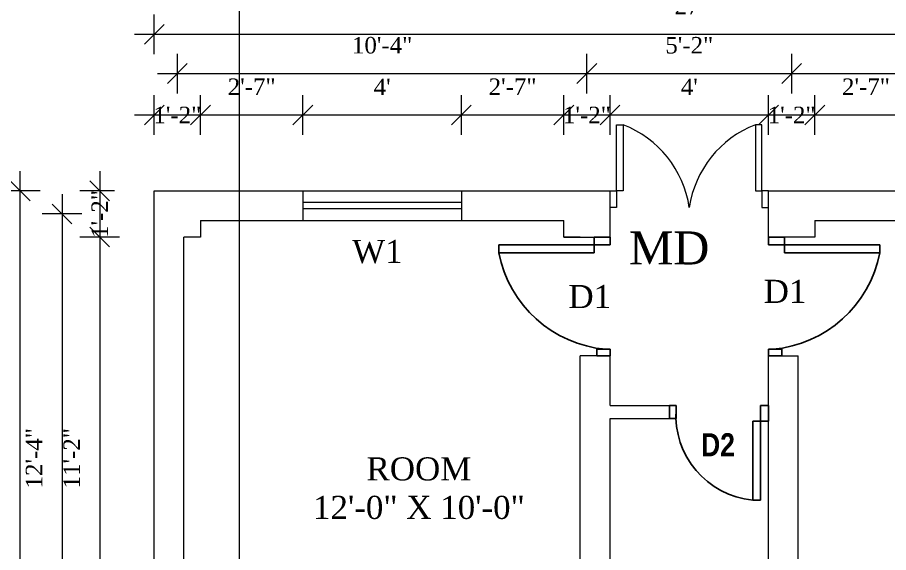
# Model space of a CAD drawing. Header units: inches. Extents: x 45643 to 78083, y -17830 to -3084.
# Drawn here: x 49104.2 to 49368, y -13713 to -13550.9 of the extents above; entities that cross this region are included whole.
import ezdxf

# ---------------------------------------------------------------- set-up
doc = ezdxf.new("R2010")
doc.units = ezdxf.units.IN
doc.header["$MEASUREMENT"] = 0
doc.layers.add('DIMENSION', color=5, linetype='Continuous')
for name, color, linetype, lineweight in [('door', 3, 'Continuous', 13), ('steps', 253, 'Continuous', 20), ('truss', 1, 'Continuous', 25)]:
    doc.layers.add(name, color=color, linetype=linetype, lineweight=lineweight)
doc.styles.get("Standard").update_dxf_attribs({"font": 'times.ttf'})
doc.dimstyles.new('Copy of Standard', dxfattribs={"dimtxt": 5, "dimasz": 6, "dimexe": 6, "dimexo": 12, "dimgap": 6, "dimtad": 1, "dimdec": 0, "dimzin": 0, "dimdsep": 46, "dimlunit": 3, "dimtxsty": 'Standard', "dimblk": 'OBLIQUE', "dimcen": 0.09, "dimdle": 6, "dimclrd": 256, "dimclre": 256, "dimclrt": 256, "dimadec": 0, "dimazin": 0, "dimtfac": 1, "dimtdec": 0, "dimtix": 1, "dimtmove": 2, "dimatfit": 3, "dimfxl": 6, "dimfxlon": 1, "dimtolj": 1, "dimtzin": 0, "dimlwd": 13, "dimlwe": 13, "dimarcsym": 0})

# ---------------------------------------------------------------- blocks, each defined once
blk = doc.blocks.new('_Oblique')
at = {"color": 0, "linetype": 'ByBlock', "lineweight": -2}
blk.add_line((-0.5, -0.5), (0.5, 0.5), dxfattribs=at)
blk = doc.blocks.new('*D1256')
at = {"layer": 'Defpoints', "color": 0, "ltscale": 0.5, "transparency": 16777216}
for p in [(49145.67, -13603.43), (49129.15, -13617.43), (49154.67, -13617.43)]:
    blk.add_point(p, dxfattribs=at)
at = {"layer": 'steps', "lineweight": 13, "ltscale": 0.5, "transparency": 16777216}
for p, q in [((49129.15, -13597.43), (49129.15, -13623.43)), ((49133.67, -13603.43), (49123.15, -13603.43)), ((49135.15, -13617.43), (49123.15, -13617.43))]:
    blk.add_line(p, q, dxfattribs=at)
at = {"layer": 'steps', "lineweight": 13, "ltscale": 0.5, "transparency": 16777216, "xscale": 6, "yscale": 6, "zscale": 6}
for p, rotation in [((49129.15, -13603.43), 90), ((49129.15, -13617.43), 270)]:
    blk.add_blockref('_Oblique', p, dxfattribs=dict(at, rotation=rotation))
at = {"layer": 'steps', "ltscale": 0.5, "transparency": 16777216, "insert": (49129.15, -13610.43), "char_height": 5, "attachment_point": 5, "rotation": 90}
blk.add_mtext('\\A1;1\'-2"', dxfattribs=at)
blk = doc.blocks.new('*D1257')
at = {"layer": 'Defpoints', "color": 0, "ltscale": 0.5, "transparency": 16777216}
for p in [(49154.67, -13617.43), (49129.15, -13751.43), (49154.67, -13751.43)]:
    blk.add_point(p, dxfattribs=at)
at = {"layer": 'steps', "lineweight": 13, "ltscale": 0.5, "transparency": 16777216}
for p, q in [((49129.15, -13611.43), (49129.15, -13757.43)), ((49135.15, -13617.43), (49123.15, -13617.43)), ((49135.15, -13751.43), (49123.15, -13751.43))]:
    blk.add_line(p, q, dxfattribs=at)
at = {"layer": 'steps', "lineweight": 13, "ltscale": 0.5, "transparency": 16777216, "xscale": 6, "yscale": 6, "zscale": 6}
for p, rotation in [((49129.15, -13617.43), 90), ((49129.15, -13751.43), 270)]:
    blk.add_blockref('_Oblique', p, dxfattribs=dict(at, rotation=rotation))
at = {"layer": 'steps', "ltscale": 0.5, "transparency": 16777216, "insert": (49120.65, -13684.43), "char_height": 5, "attachment_point": 5, "rotation": 90}
blk.add_mtext('\\A1;11\'-2"', dxfattribs=at)
blk = doc.blocks.new('*D1259')
at = {"layer": 'Defpoints', "color": 0, "ltscale": 0.5, "transparency": 16777216}
for p in [(49154.67, -13610.43), (49117.76, -13758.43), (49154.67, -13758.43)]:
    blk.add_point(p, dxfattribs=at)
at = {"layer": 'steps', "lineweight": 13, "ltscale": 0.5, "transparency": 16777216}
for p, q in [((49117.76, -13604.43), (49117.76, -13764.43)), ((49123.76, -13610.43), (49111.76, -13610.43)), ((49123.76, -13758.43), (49111.76, -13758.43))]:
    blk.add_line(p, q, dxfattribs=at)
at = {"layer": 'steps', "lineweight": 13, "ltscale": 0.5, "transparency": 16777216, "xscale": 6, "yscale": 6, "zscale": 6}
for p, rotation in [((49117.76, -13610.43), 90), ((49117.76, -13758.43), 270)]:
    blk.add_blockref('_Oblique', p, dxfattribs=dict(at, rotation=rotation))
at = {"layer": 'steps', "ltscale": 0.5, "transparency": 16777216, "insert": (49109.26, -13684.43), "char_height": 5, "attachment_point": 5, "rotation": 90}
blk.add_mtext('\\A1;12\'-4"', dxfattribs=at)
blk = doc.blocks.new('*D1260')
at = {"layer": 'Defpoints', "color": 0, "ltscale": 0.5, "transparency": 16777216}
for p in [(49105.09, -13603.43), (49145.67, -13603.43), (49145.67, -13765.43)]:
    blk.add_point(p, dxfattribs=at)
at = {"layer": 'steps', "lineweight": 13, "ltscale": 0.5, "transparency": 16777216}
for p, q in [((49105.09, -13771.43), (49105.09, -13597.43)), ((49111.09, -13603.43), (49099.09, -13603.43)), ((49111.09, -13765.43), (49099.09, -13765.43))]:
    blk.add_line(p, q, dxfattribs=at)
at = {"layer": 'steps', "lineweight": 13, "ltscale": 0.5, "transparency": 16777216, "xscale": 6, "yscale": 6, "zscale": 6}
for p, rotation in [((49105.09, -13603.43), 90), ((49105.09, -13765.43), 270)]:
    blk.add_blockref('_Oblique', p, dxfattribs=dict(at, rotation=rotation))
at = {"layer": 'steps', "ltscale": 0.5, "transparency": 16777216, "insert": (49096.54, -13684.43), "char_height": 5, "attachment_point": 5, "rotation": 90}
blk.add_mtext('\\A1;13\'-6"', dxfattribs=at)
blk = doc.blocks.new('*D1261')
at = {"layer": 'Defpoints', "color": 0, "ltscale": 0.5, "transparency": 16777216}
for p in [(49159.67, -13580.44), (49145.67, -13603.43), (49159.67, -13612.43)]:
    blk.add_point(p, dxfattribs=at)
at = {"layer": 'steps', "lineweight": 13, "ltscale": 0.5, "transparency": 16777216}
for p, q in [((49145.67, -13586.44), (49145.67, -13574.44)), ((49159.67, -13586.44), (49159.67, -13574.44)), ((49139.67, -13580.44), (49165.67, -13580.44))]:
    blk.add_line(p, q, dxfattribs=at)
at = {"layer": 'steps', "lineweight": 13, "ltscale": 0.5, "transparency": 16777216, "xscale": 6, "yscale": 6, "zscale": 6, "rotation": 180}
blk.add_blockref('_Oblique', (49145.67, -13580.44), dxfattribs=at)
at = {"layer": 'steps', "lineweight": 13, "ltscale": 0.5, "transparency": 16777216, "xscale": 6, "yscale": 6, "zscale": 6}
blk.add_blockref('_Oblique', (49159.67, -13580.44), dxfattribs=at)
at = {"layer": 'steps', "ltscale": 0.5, "transparency": 16777216, "insert": (49152.67, -13580.44), "char_height": 5, "attachment_point": 5}
blk.add_mtext('\\A1;1\'-2"', dxfattribs=at)
blk = doc.blocks.new('*D1262')
at = {"layer": 'Defpoints', "color": 0, "ltscale": 0.5, "transparency": 16777216}
for p in [(49190.67, -13580.44), (49190.67, -13603.43), (49159.67, -13612.43)]:
    blk.add_point(p, dxfattribs=at)
at = {"layer": 'steps', "lineweight": 13, "ltscale": 0.5, "transparency": 16777216}
for p, q in [((49159.67, -13586.44), (49159.67, -13574.44)), ((49190.67, -13586.44), (49190.67, -13574.44)), ((49153.67, -13580.44), (49196.67, -13580.44))]:
    blk.add_line(p, q, dxfattribs=at)
at = {"layer": 'steps', "lineweight": 13, "ltscale": 0.5, "transparency": 16777216, "xscale": 6, "yscale": 6, "zscale": 6, "rotation": 180}
blk.add_blockref('_Oblique', (49159.67, -13580.44), dxfattribs=at)
at = {"layer": 'steps', "lineweight": 13, "ltscale": 0.5, "transparency": 16777216, "xscale": 6, "yscale": 6, "zscale": 6}
blk.add_blockref('_Oblique', (49190.67, -13580.44), dxfattribs=at)
at = {"layer": 'steps', "ltscale": 0.5, "transparency": 16777216, "insert": (49175.17, -13571.89), "char_height": 5, "attachment_point": 5}
blk.add_mtext('\\A1;2\'-7"', dxfattribs=at)
blk = doc.blocks.new('*D1263')
at = {"layer": 'Defpoints', "color": 0, "ltscale": 0.5, "transparency": 16777216}
for p in [(49238.67, -13580.44), (49190.67, -13603.43), (49238.67, -13603.43)]:
    blk.add_point(p, dxfattribs=at)
at = {"layer": 'steps', "lineweight": 13, "ltscale": 0.5, "transparency": 16777216}
for p, q in [((49190.67, -13586.44), (49190.67, -13574.44)), ((49238.67, -13586.44), (49238.67, -13574.44)), ((49184.67, -13580.44), (49244.67, -13580.44))]:
    blk.add_line(p, q, dxfattribs=at)
at = {"layer": 'steps', "lineweight": 13, "ltscale": 0.5, "transparency": 16777216, "xscale": 6, "yscale": 6, "zscale": 6, "rotation": 180}
blk.add_blockref('_Oblique', (49190.67, -13580.44), dxfattribs=at)
at = {"layer": 'steps', "lineweight": 13, "ltscale": 0.5, "transparency": 16777216, "xscale": 6, "yscale": 6, "zscale": 6}
blk.add_blockref('_Oblique', (49238.67, -13580.44), dxfattribs=at)
at = {"layer": 'steps', "ltscale": 0.5, "transparency": 16777216, "insert": (49214.67, -13571.94), "char_height": 5, "attachment_point": 5}
blk.add_mtext("\\A1;4'", dxfattribs=at)
blk = doc.blocks.new('*D1264')
at = {"layer": 'Defpoints', "color": 0, "ltscale": 0.5, "transparency": 16777216}
for p in [(49269.67, -13580.44), (49238.67, -13603.43), (49269.67, -13612.43)]:
    blk.add_point(p, dxfattribs=at)
at = {"layer": 'steps', "lineweight": 13, "ltscale": 0.5, "transparency": 16777216}
for p, q in [((49238.67, -13586.44), (49238.67, -13574.44)), ((49269.67, -13586.44), (49269.67, -13574.44)), ((49232.67, -13580.44), (49275.67, -13580.44))]:
    blk.add_line(p, q, dxfattribs=at)
at = {"layer": 'steps', "lineweight": 13, "ltscale": 0.5, "transparency": 16777216, "xscale": 6, "yscale": 6, "zscale": 6, "rotation": 180}
blk.add_blockref('_Oblique', (49238.67, -13580.44), dxfattribs=at)
at = {"layer": 'steps', "lineweight": 13, "ltscale": 0.5, "transparency": 16777216, "xscale": 6, "yscale": 6, "zscale": 6}
blk.add_blockref('_Oblique', (49269.67, -13580.44), dxfattribs=at)
at = {"layer": 'steps', "ltscale": 0.5, "transparency": 16777216, "insert": (49254.17, -13571.89), "char_height": 5, "attachment_point": 5}
blk.add_mtext('\\A1;2\'-7"', dxfattribs=at)
blk = doc.blocks.new('*D1265')
at = {"layer": 'Defpoints', "color": 0, "ltscale": 0.5, "transparency": 16777216}
for p in [(49331.67, -13580.44), (49283.67, -13603.43), (49331.67, -13603.43)]:
    blk.add_point(p, dxfattribs=at)
at = {"layer": 'steps', "lineweight": 13, "ltscale": 0.5, "transparency": 16777216}
for p, q in [((49283.67, -13586.44), (49283.67, -13574.44)), ((49331.67, -13586.44), (49331.67, -13574.44)), ((49277.67, -13580.44), (49337.67, -13580.44))]:
    blk.add_line(p, q, dxfattribs=at)
at = {"layer": 'steps', "lineweight": 13, "ltscale": 0.5, "transparency": 16777216, "xscale": 6, "yscale": 6, "zscale": 6, "rotation": 180}
blk.add_blockref('_Oblique', (49283.67, -13580.44), dxfattribs=at)
at = {"layer": 'steps', "lineweight": 13, "ltscale": 0.5, "transparency": 16777216, "xscale": 6, "yscale": 6, "zscale": 6}
blk.add_blockref('_Oblique', (49331.67, -13580.44), dxfattribs=at)
at = {"layer": 'steps', "ltscale": 0.5, "transparency": 16777216, "insert": (49307.67, -13571.94), "char_height": 5, "attachment_point": 5}
blk.add_mtext("\\A1;4'", dxfattribs=at)
blk = doc.blocks.new('*D1266')
at = {"layer": 'Defpoints', "color": 0, "ltscale": 0.5, "transparency": 16777216}
for p in [(49345.67, -13580.44), (49331.67, -13603.43), (49345.67, -13612.43)]:
    blk.add_point(p, dxfattribs=at)
at = {"layer": 'steps', "lineweight": 13, "ltscale": 0.5, "transparency": 16777216}
for p, q in [((49331.67, -13586.44), (49331.67, -13574.44)), ((49345.67, -13586.44), (49345.67, -13574.44)), ((49325.67, -13580.44), (49351.67, -13580.44))]:
    blk.add_line(p, q, dxfattribs=at)
at = {"layer": 'steps', "lineweight": 13, "ltscale": 0.5, "transparency": 16777216, "xscale": 6, "yscale": 6, "zscale": 6, "rotation": 180}
blk.add_blockref('_Oblique', (49331.67, -13580.44), dxfattribs=at)
at = {"layer": 'steps', "lineweight": 13, "ltscale": 0.5, "transparency": 16777216, "xscale": 6, "yscale": 6, "zscale": 6}
blk.add_blockref('_Oblique', (49345.67, -13580.44), dxfattribs=at)
at = {"layer": 'steps', "ltscale": 0.5, "transparency": 16777216, "insert": (49338.67, -13580.44), "char_height": 5, "attachment_point": 5}
blk.add_mtext('\\A1;1\'-2"', dxfattribs=at)
blk = doc.blocks.new('*D1267')
at = {"layer": 'Defpoints', "color": 0, "ltscale": 0.5, "transparency": 16777216}
for p in [(49376.67, -13580.44), (49376.67, -13603.43), (49345.67, -13612.43)]:
    blk.add_point(p, dxfattribs=at)
at = {"layer": 'steps', "lineweight": 13, "ltscale": 0.5, "transparency": 16777216}
for p, q in [((49345.67, -13586.44), (49345.67, -13574.44)), ((49376.67, -13586.44), (49376.67, -13574.44)), ((49339.67, -13580.44), (49382.67, -13580.44))]:
    blk.add_line(p, q, dxfattribs=at)
at = {"layer": 'steps', "lineweight": 13, "ltscale": 0.5, "transparency": 16777216, "xscale": 6, "yscale": 6, "zscale": 6, "rotation": 180}
blk.add_blockref('_Oblique', (49345.67, -13580.44), dxfattribs=at)
at = {"layer": 'steps', "lineweight": 13, "ltscale": 0.5, "transparency": 16777216, "xscale": 6, "yscale": 6, "zscale": 6}
blk.add_blockref('_Oblique', (49376.67, -13580.44), dxfattribs=at)
at = {"layer": 'steps', "ltscale": 0.5, "transparency": 16777216, "insert": (49361.17, -13571.89), "char_height": 5, "attachment_point": 5}
blk.add_mtext('\\A1;2\'-7"', dxfattribs=at)
blk = doc.blocks.new('*D1271')
at = {"layer": 'Defpoints', "color": 0, "ltscale": 0.5, "transparency": 16777216}
for p in [(49283.67, -13580.44), (49283.67, -13603.43), (49269.67, -13612.43)]:
    blk.add_point(p, dxfattribs=at)
at = {"layer": 'steps', "lineweight": 13, "ltscale": 0.5, "transparency": 16777216}
for p, q in [((49269.67, -13586.44), (49269.67, -13574.44)), ((49283.67, -13586.44), (49283.67, -13574.44)), ((49263.67, -13580.44), (49289.67, -13580.44))]:
    blk.add_line(p, q, dxfattribs=at)
at = {"layer": 'steps', "lineweight": 13, "ltscale": 0.5, "transparency": 16777216, "xscale": 6, "yscale": 6, "zscale": 6, "rotation": 180}
blk.add_blockref('_Oblique', (49269.67, -13580.44), dxfattribs=at)
at = {"layer": 'steps', "lineweight": 13, "ltscale": 0.5, "transparency": 16777216, "xscale": 6, "yscale": 6, "zscale": 6}
blk.add_blockref('_Oblique', (49283.67, -13580.44), dxfattribs=at)
at = {"layer": 'steps', "ltscale": 0.5, "transparency": 16777216, "insert": (49276.67, -13580.44), "char_height": 5, "attachment_point": 5}
blk.add_mtext('\\A1;1\'-2"', dxfattribs=at)
blk = doc.blocks.new('*D1272')
at = {"layer": 'Defpoints', "color": 0, "ltscale": 0.5, "transparency": 16777216}
for p in [(49276.67, -13567.9), (49152.67, -13612.43), (49276.67, -13617.43)]:
    blk.add_point(p, dxfattribs=at)
at = {"layer": 'steps', "lineweight": 13, "ltscale": 0.5, "transparency": 16777216}
for p, q in [((49152.67, -13573.9), (49152.67, -13561.9)), ((49276.67, -13573.9), (49276.67, -13561.9)), ((49146.67, -13567.9), (49282.67, -13567.9))]:
    blk.add_line(p, q, dxfattribs=at)
at = {"layer": 'steps', "lineweight": 13, "ltscale": 0.5, "transparency": 16777216, "xscale": 6, "yscale": 6, "zscale": 6, "rotation": 180}
blk.add_blockref('_Oblique', (49152.67, -13567.9), dxfattribs=at)
at = {"layer": 'steps', "lineweight": 13, "ltscale": 0.5, "transparency": 16777216, "xscale": 6, "yscale": 6, "zscale": 6}
blk.add_blockref('_Oblique', (49276.67, -13567.9), dxfattribs=at)
at = {"layer": 'steps', "ltscale": 0.5, "transparency": 16777216, "insert": (49214.67, -13559.36), "char_height": 5, "attachment_point": 5}
blk.add_mtext('\\A1;10\'-4"', dxfattribs=at)
blk = doc.blocks.new('*D1273')
at = {"layer": 'Defpoints', "color": 0, "ltscale": 0.5, "transparency": 16777216}
for p in [(49469.67, -13556.01), (49145.67, -13603.43), (49469.67, -13603.43)]:
    blk.add_point(p, dxfattribs=at)
at = {"layer": 'steps', "lineweight": 13, "ltscale": 0.5, "transparency": 16777216}
for p, q in [((49145.67, -13562.01), (49145.67, -13550.01)), ((49469.67, -13562.01), (49469.67, -13550.01)), ((49139.67, -13556.01), (49475.67, -13556.01))]:
    blk.add_line(p, q, dxfattribs=at)
at = {"layer": 'steps', "lineweight": 13, "ltscale": 0.5, "transparency": 16777216, "xscale": 6, "yscale": 6, "zscale": 6, "rotation": 180}
blk.add_blockref('_Oblique', (49145.67, -13556.01), dxfattribs=at)
at = {"layer": 'steps', "lineweight": 13, "ltscale": 0.5, "transparency": 16777216, "xscale": 6, "yscale": 6, "zscale": 6}
blk.add_blockref('_Oblique', (49469.67, -13556.01), dxfattribs=at)
at = {"layer": 'steps', "ltscale": 0.5, "transparency": 16777216, "insert": (49307.67, -13547.46), "char_height": 5, "attachment_point": 5}
blk.add_mtext("\\A1;27'", dxfattribs=at)
blk = doc.blocks.new('*D1274')
at = {"layer": 'Defpoints', "color": 0, "ltscale": 0.5, "transparency": 16777216}
for p in [(49338.67, -13567.9), (49276.67, -13617.43), (49338.67, -13617.43)]:
    blk.add_point(p, dxfattribs=at)
at = {"layer": 'steps', "lineweight": 13, "ltscale": 0.5, "transparency": 16777216}
for p, q in [((49276.67, -13573.9), (49276.67, -13561.9)), ((49338.67, -13573.9), (49338.67, -13561.9)), ((49270.67, -13567.9), (49344.67, -13567.9))]:
    blk.add_line(p, q, dxfattribs=at)
at = {"layer": 'steps', "lineweight": 13, "ltscale": 0.5, "transparency": 16777216, "xscale": 6, "yscale": 6, "zscale": 6, "rotation": 180}
blk.add_blockref('_Oblique', (49276.67, -13567.9), dxfattribs=at)
at = {"layer": 'steps', "lineweight": 13, "ltscale": 0.5, "transparency": 16777216, "xscale": 6, "yscale": 6, "zscale": 6}
blk.add_blockref('_Oblique', (49338.67, -13567.9), dxfattribs=at)
at = {"layer": 'steps', "ltscale": 0.5, "transparency": 16777216, "insert": (49307.67, -13559.36), "char_height": 5, "attachment_point": 5}
blk.add_mtext('\\A1;5\'-2"', dxfattribs=at)
blk = doc.blocks.new('*D1275')
at = {"layer": 'Defpoints', "color": 0, "ltscale": 0.5, "transparency": 16777216}
for p in [(49462.67, -13567.9), (49462.67, -13612.43), (49338.67, -13617.43)]:
    blk.add_point(p, dxfattribs=at)
at = {"layer": 'steps', "lineweight": 13, "ltscale": 0.5, "transparency": 16777216}
for p, q in [((49338.67, -13573.9), (49338.67, -13561.9)), ((49462.67, -13573.9), (49462.67, -13561.9)), ((49332.67, -13567.9), (49468.67, -13567.9))]:
    blk.add_line(p, q, dxfattribs=at)
at = {"layer": 'steps', "lineweight": 13, "ltscale": 0.5, "transparency": 16777216, "xscale": 6, "yscale": 6, "zscale": 6, "rotation": 180}
blk.add_blockref('_Oblique', (49338.67, -13567.9), dxfattribs=at)
at = {"layer": 'steps', "lineweight": 13, "ltscale": 0.5, "transparency": 16777216, "xscale": 6, "yscale": 6, "zscale": 6}
blk.add_blockref('_Oblique', (49462.67, -13567.9), dxfattribs=at)
at = {"layer": 'steps', "ltscale": 0.5, "transparency": 16777216, "insert": (49400.67, -13559.36), "char_height": 5, "attachment_point": 5}
blk.add_mtext('\\A1;10\'-4"', dxfattribs=at)
blk = doc.blocks.new('*D1287')
at = {"layer": 'Defpoints', "color": 0, "ltscale": 0.5, "transparency": 16777216}
for p in [(49338.67, -13617.43), (49462.67, -13756.43), (49338.67, -13792.07)]:
    blk.add_point(p, dxfattribs=at)
at = {"layer": 'steps', "lineweight": 13, "ltscale": 0.5, "transparency": 16777216}
for p, q in [((49338.67, -13786.07), (49338.67, -13798.07)), ((49462.67, -13786.07), (49462.67, -13798.07)), ((49468.67, -13792.07), (49332.67, -13792.07))]:
    blk.add_line(p, q, dxfattribs=at)
at = {"layer": 'steps', "lineweight": 13, "ltscale": 0.5, "transparency": 16777216, "xscale": 6, "yscale": 6, "zscale": 6, "rotation": 180}
blk.add_blockref('_Oblique', (49338.67, -13792.07), dxfattribs=at)
at = {"layer": 'steps', "lineweight": 13, "ltscale": 0.5, "transparency": 16777216, "xscale": 6, "yscale": 6, "zscale": 6}
blk.add_blockref('_Oblique', (49462.67, -13792.07), dxfattribs=at)
at = {"layer": 'steps', "ltscale": 0.5, "transparency": 16777216, "insert": (49400.67, -13783.53), "char_height": 5, "attachment_point": 5}
blk.add_mtext('\\A1;10\'-4"', dxfattribs=at)
blk = doc.blocks.new('*D1288')
at = {"layer": 'Defpoints', "color": 0, "ltscale": 0.5, "transparency": 16777216}
for p in [(49276.67, -13617.43), (49338.67, -13617.43), (49276.67, -13792.07)]:
    blk.add_point(p, dxfattribs=at)
at = {"layer": 'steps', "lineweight": 13, "ltscale": 0.5, "transparency": 16777216}
for p, q in [((49276.67, -13786.07), (49276.67, -13798.07)), ((49338.67, -13786.07), (49338.67, -13798.07)), ((49344.67, -13792.07), (49270.67, -13792.07))]:
    blk.add_line(p, q, dxfattribs=at)
at = {"layer": 'steps', "lineweight": 13, "ltscale": 0.5, "transparency": 16777216, "xscale": 6, "yscale": 6, "zscale": 6, "rotation": 180}
blk.add_blockref('_Oblique', (49276.67, -13792.07), dxfattribs=at)
at = {"layer": 'steps', "lineweight": 13, "ltscale": 0.5, "transparency": 16777216, "xscale": 6, "yscale": 6, "zscale": 6}
blk.add_blockref('_Oblique', (49338.67, -13792.07), dxfattribs=at)
at = {"layer": 'steps', "ltscale": 0.5, "transparency": 16777216, "insert": (49307.67, -13783.53), "char_height": 5, "attachment_point": 5}
blk.add_mtext('\\A1;5\'-2"', dxfattribs=at)
blk = doc.blocks.new('*D1289')
at = {"layer": 'Defpoints', "color": 0, "ltscale": 0.5, "transparency": 16777216}
for p in [(49276.67, -13617.43), (49152.67, -13756.43), (49152.67, -13792.07)]:
    blk.add_point(p, dxfattribs=at)
at = {"layer": 'steps', "lineweight": 13, "ltscale": 0.5, "transparency": 16777216}
for p, q in [((49152.67, -13786.07), (49152.67, -13798.07)), ((49276.67, -13786.07), (49276.67, -13798.07)), ((49282.67, -13792.07), (49146.67, -13792.07))]:
    blk.add_line(p, q, dxfattribs=at)
at = {"layer": 'steps', "lineweight": 13, "ltscale": 0.5, "transparency": 16777216, "xscale": 6, "yscale": 6, "zscale": 6, "rotation": 180}
blk.add_blockref('_Oblique', (49152.67, -13792.07), dxfattribs=at)
at = {"layer": 'steps', "lineweight": 13, "ltscale": 0.5, "transparency": 16777216, "xscale": 6, "yscale": 6, "zscale": 6}
blk.add_blockref('_Oblique', (49276.67, -13792.07), dxfattribs=at)
at = {"layer": 'steps', "ltscale": 0.5, "transparency": 16777216, "insert": (49214.67, -13783.53), "char_height": 5, "attachment_point": 5}
blk.add_mtext('\\A1;10\'-4"', dxfattribs=at)

msp = doc.modelspace()

# ---------------------------------------------------------------- linework, layer by layer
at = {"color": 7, "linetype": 'ByBlock', "lineweight": 5}
msp.add_line((49171.42, -13537.16), (49171.42, -13813.43), dxfattribs=at)
at = {"layer": 'DIMENSION', "ltscale": 7}
for p, q in [((49278.87, -13617.43), (49278.87, -13619.83)), ((49283.67, -13617.43), (49278.87, -13617.43)), ((49283.67, -13619.83), (49283.67, -13617.43)), ((49331.67, -13619.83), (49331.67, -13617.43)), ((49331.67, -13617.43), (49336.47, -13617.43)), ((49336.47, -13617.43), (49336.47, -13619.83)), ((49278.87, -13619.83), (49250, -13619.83)), ((49250, -13619.83), (49250, -13622.23)), ((49278.87, -13619.83), (49283.67, -13619.83)), ((49278.87, -13619.83), (49278.87, -13622.23)), ((49336.47, -13619.83), (49331.67, -13619.83)), ((49336.47, -13619.83), (49365.35, -13619.83)), ((49336.47, -13619.83), (49336.47, -13622.23)), ((49365.35, -13619.83), (49365.35, -13622.23)), ((49278.87, -13622.23), (49250, -13622.23)), ((49336.47, -13622.23), (49365.35, -13622.23)), ((49283.67, -13651.43), (49279.67, -13651.43)), ((49279.67, -13651.43), (49279.67, -13653.43)), ((49283.67, -13651.43), (49283.67, -13653.43)), ((49331.67, -13651.43), (49335.67, -13651.43)), ((49331.67, -13651.43), (49331.67, -13653.43)), ((49335.67, -13651.43), (49335.67, -13653.43)), ((49303.67, -13668.43), (49301.67, -13668.43)), ((49303.67, -13668.43), (49303.67, -13672.43)), ((49329.27, -13673.23), (49329.27, -13668.43)), ((49329.27, -13668.43), (49331.67, -13668.43)), ((49331.67, -13668.43), (49331.67, -13673.23)), ((49303.67, -13672.43), (49301.67, -13672.43)), ((49326.87, -13673.23), (49326.87, -13697.1)), ((49329.27, -13673.23), (49326.87, -13673.23)), ((49329.27, -13673.23), (49329.27, -13697.1)), ((49331.67, -13673.23), (49329.27, -13673.23)), ((49329.27, -13697.1), (49326.87, -13697.1))]:
    msp.add_line(p, q, dxfattribs=at)
for centre, radius, start, end in [((49285.57, -13615.34), 36.23, 190.9657, 264.9754), ((49329.78, -13615.34), 36.23, 275.0246, 349.0343), ((49329.34, -13671.5), 25.72, 176.0106, 264.5071)]:
    msp.add_arc(centre, radius, start, end, dxfattribs=at)
at = {"layer": 'door', "ltscale": 0.5}
for p, q in [((49145.67, -13765.43), (49145.67, -13603.43)), ((49145.67, -13603.43), (49283.67, -13603.43)), ((49190.67, -13603.43), (49190.67, -13612.43)), ((49238.67, -13603.43), (49238.67, -13612.43)), ((49283.67, -13617.43), (49283.67, -13603.43)), ((49331.67, -13617.43), (49331.67, -13603.43)), ((49331.67, -13603.43), (49469.67, -13603.43)), ((49238.67, -13606.93), (49190.67, -13606.93)), ((49238.67, -13608.93), (49190.67, -13608.93)), ((49159.67, -13612.43), (49269.67, -13612.43)), ((49345.67, -13612.43), (49455.67, -13612.43)), ((49154.67, -13751.43), (49154.67, -13617.43)), ((49269.67, -13617.43), (49283.67, -13617.43)), ((49345.67, -13617.43), (49331.67, -13617.43)), ((49331.67, -13668.43), (49331.67, -13651.43)), ((49274.67, -13751.43), (49274.67, -13653.43)), ((49283.67, -13653.43), (49274.67, -13653.43)), ((49283.67, -13668.43), (49283.67, -13653.43)), ((49331.67, -13653.43), (49340.67, -13653.43)), ((49340.67, -13751.43), (49340.67, -13653.43)), ((49283.67, -13668.43), (49301.67, -13668.43)), ((49283.67, -13756.43), (49283.67, -13672.43)), ((49283.67, -13672.43), (49301.67, -13672.43)), ((49331.67, -13756.43), (49331.67, -13672.43))]:
    msp.add_line(p, q, dxfattribs=at)
for points in [[(49159.67, -13612.43), (49159.67, -13617.43), (49154.67, -13617.43)], [(49274.67, -13617.43), (49269.67, -13617.43), (49269.67, -13612.43)], [(49345.67, -13612.43), (49345.67, -13617.43), (49340.67, -13617.43)]]:
    msp.add_lwpolyline(points, dxfattribs=at)
at = {"layer": 'steps', "color": 7, "ltscale": 0.3}
for points in [[(49285.67, -13603.43), (49285.67, -13583.43), (49287.67, -13583.43), (49287.67, -13603.43)], [(49329.67, -13603.43), (49329.67, -13583.43), (49327.67, -13583.43), (49327.67, -13603.43)], [(49283.67, -13603.43), (49285.67, -13603.43), (49285.67, -13608.43), (49283.67, -13608.43)], [(49331.67, -13603.43), (49329.67, -13603.43), (49329.67, -13608.43), (49331.67, -13608.43)]]:
    msp.add_lwpolyline(points, close=True, dxfattribs=at)
at = {"layer": 'steps', "color": 7, "ltscale": 0.3, "true_color": 0xffffff}
for centre, start, end in [((49276.15, -13613.15), 8.5176, 68.802), ((49339.2, -13613.15), 111.198, 171.4824)]:
    msp.add_arc(centre, 31.88, start, end, dxfattribs=at)
at = {"layer": 'truss', "ltscale": 7}
for p, q in [((49283.67, -13617.43), (49279.67, -13617.43)), ((49283.67, -13619.83), (49283.67, -13617.43)), ((49331.67, -13617.43), (49335.67, -13617.43)), ((49331.67, -13619.83), (49331.67, -13617.43)), ((49283.67, -13653.43), (49279.67, -13653.43)), ((49331.67, -13653.43), (49335.67, -13653.43)), ((49301.67, -13668.43), (49301.67, -13672.43)), ((49329.27, -13668.43), (49331.67, -13668.43)), ((49331.67, -13668.43), (49331.67, -13672.43))]:
    msp.add_line(p, q, dxfattribs=at)

# ---------------------------------------------------------------- texts
at = {"color": 7, "linetype": 'ByBlock', "lineweight": 5, "insert": (49313.76, -13615.73), "char_height": 10, "width": 44.1664, "attachment_point": 3}
msp.add_mtext('MD', dxfattribs=at)
at = {"layer": 'steps', "color": 7, "ltscale": 0.3, "char_height": 7}
for s, insert, attachment_point in [('W1', (49213.22, -13618.29), 2), ('{\\W1;D1}', (49336.67, -13637.4), 8), ('{\\W1;D1}', (49277.54, -13631.95), 2)]:
    msp.add_mtext_dynamic_manual_height_columns(s, width=18.6213, gutter_width=40, heights=[0], dxfattribs=dict(at, insert=insert, attachment_point=attachment_point))
at = {"layer": 'steps', "color": 7, "ltscale": 0.3, "char_height": 7, "attachment_point": 2}
for s, insert, width in [('{\\fTechnic|b1|i0|c2|p2;D2}', (49316.36, -13676.85), 55.268), ('{\\fTimes New Roman|b0|i0|c0|p18;ROOM \\P12\'-0" X 10\'-0"}', (49225.81, -13684.15), 72.8187)]:
    msp.add_mtext(s, dxfattribs=dict(at, insert=insert, width=width))

# ---------------------------------------------------------------- dimensions: what is measured, and where the dimension line sits
at = {"layer": 'steps', "ltscale": 0.5}
for base, p1, p2, picture, middle in [((49469.67, -13556.01), (49145.67, -13603.43), (49469.67, -13603.43), '*D1273', (49307.67, -13547.46)), ((49276.67, -13567.9), (49152.67, -13612.43), (49276.67, -13617.43), '*D1272', (49214.67, -13559.36)), ((49338.67, -13567.9), (49276.67, -13617.43), (49338.67, -13617.43), '*D1274', (49307.67, -13559.36)), ((49462.67, -13567.9), (49338.67, -13617.43), (49462.67, -13612.43), '*D1275', (49400.67, -13559.36)), ((49190.67, -13580.44), (49159.67, -13612.43), (49190.67, -13603.43), '*D1262', (49175.17, -13571.89)), ((49238.67, -13580.44), (49190.67, -13603.43), (49238.67, -13603.43), '*D1263', (49214.67, -13571.94)), ((49269.67, -13580.44), (49238.67, -13603.43), (49269.67, -13612.43), '*D1264', (49254.17, -13571.89)), ((49331.67, -13580.44), (49283.67, -13603.43), (49331.67, -13603.43), '*D1265', (49307.67, -13571.94)), ((49376.67, -13580.44), (49345.67, -13612.43), (49376.67, -13603.43), '*D1267', (49361.17, -13571.89)), ((49152.67, -13792.07), (49276.67, -13617.43), (49152.67, -13756.43), '*D1289', (49214.67, -13783.53)), ((49276.67, -13792.07), (49338.67, -13617.43), (49276.67, -13617.43), '*D1288', (49307.67, -13783.53)), ((49338.67, -13792.07), (49462.67, -13756.43), (49338.67, -13617.43), '*D1287', (49400.67, -13783.53))]:
    dim = msp.add_linear_dim(base=base, p1=p1, p2=p2, dimstyle='Copy of Standard', dxfattribs=at)
    dim.commit()
    dim.dimension.update_dxf_attribs({"geometry": picture, "text_midpoint": middle})
for base, p1, p2, picture, middle in [((49159.67, -13580.44), (49145.67, -13603.43), (49159.67, -13612.43), '*D1261', (49152.67, -13580.44)), ((49283.67, -13580.44), (49269.67, -13612.43), (49283.67, -13603.43), '*D1271', (49276.67, -13580.44)), ((49345.67, -13580.44), (49331.67, -13603.43), (49345.67, -13612.43), '*D1266', (49338.67, -13580.44))]:
    dim = msp.add_linear_dim(base=base, p1=p1, p2=p2, dimstyle='Copy of Standard', dxfattribs=at)
    dim.commit()
    dim.dimension.update_dxf_attribs({"geometry": picture, "text_midpoint": middle, "dimtype": 160})
for base, p1, p2, picture, middle in [((49105.09, -13603.43), (49145.67, -13765.43), (49145.67, -13603.43), '*D1260', (49096.54, -13684.43)), ((49117.76, -13758.43), (49154.67, -13610.43), (49154.67, -13758.43), '*D1259', (49109.26, -13684.43)), ((49129.15, -13751.43), (49154.67, -13617.43), (49154.67, -13751.43), '*D1257', (49120.65, -13684.43))]:
    dim = msp.add_linear_dim(base=base, p1=p1, p2=p2, angle=270, dimstyle='Copy of Standard', dxfattribs=at)
    dim.commit()
    dim.dimension.update_dxf_attribs({"geometry": picture, "text_midpoint": middle})
dim = msp.add_linear_dim(base=(49129.15, -13617.43), p1=(49145.67, -13603.43), p2=(49154.67, -13617.43), angle=270, dimstyle='Copy of Standard', dxfattribs=at)
dim.commit()
dim.dimension.update_dxf_attribs({"geometry": '*D1256', "text_midpoint": (49129.15, -13610.43), "dimtype": 160})

doc.saveas('drawing.dxf')
